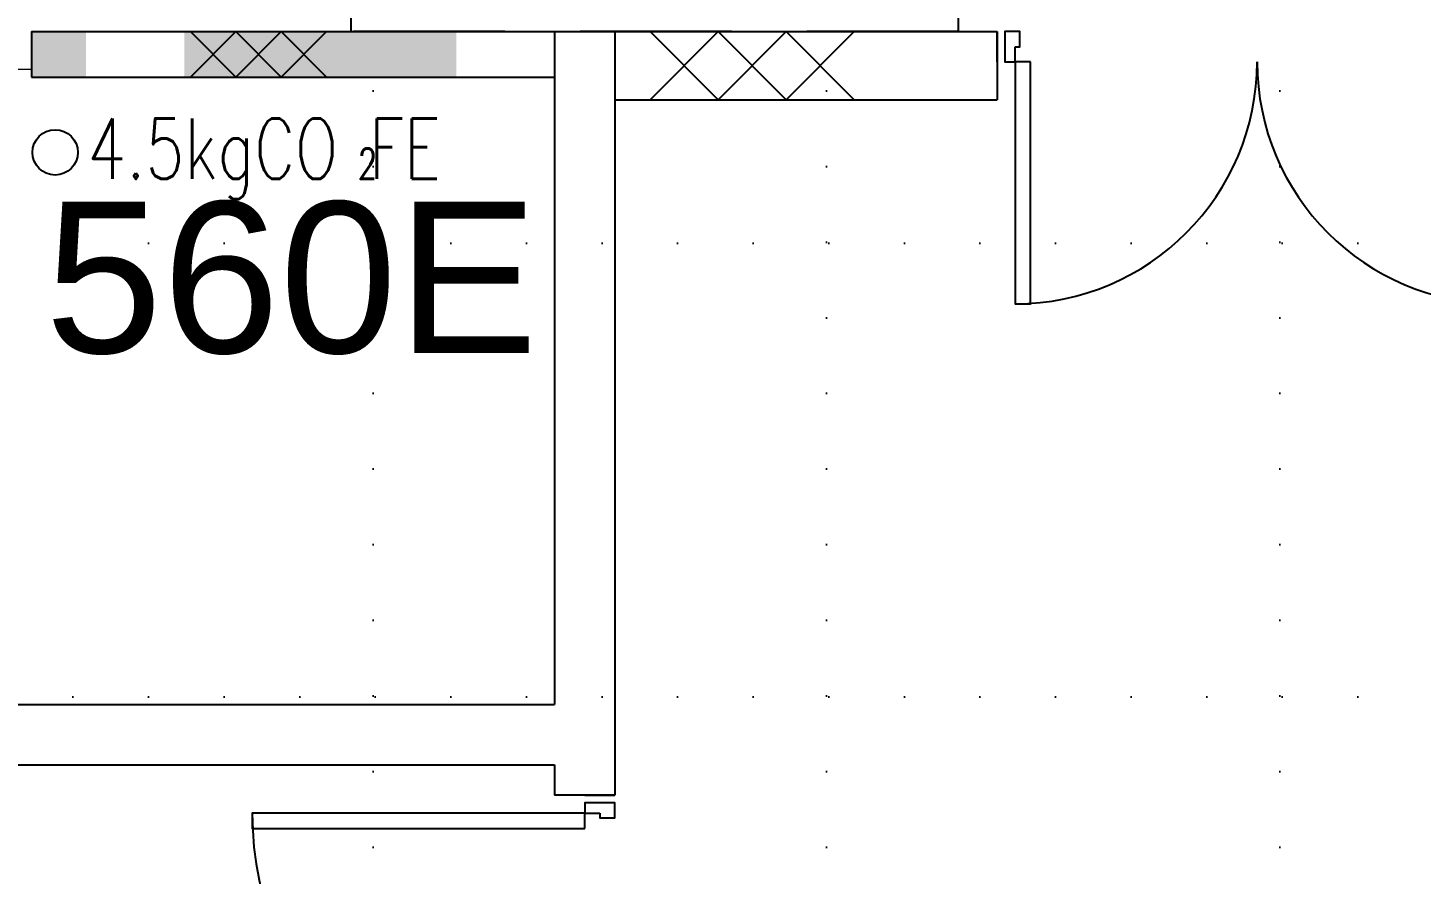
# Model space of a CAD drawing. Extents: x -68523 to 336700, y -113452 to 119396.
# Drawn here: x 250107 to 254718, y 14464 to 17263 of the extents above; entities that cross this region are included whole.
import ezdxf
from ezdxf.enums import TextEntityAlignment as Align

# ---------------------------------------------------------------- set-up
doc = ezdxf.new("R2010")
doc.units = 0
doc.header["$LTSCALE"] = 1000
doc.header["$MEASUREMENT"] = 0
doc.linetypes.add('EC-5thFloor-s6144$0$DOT', pattern=[0.25, 0, -0.25])
doc.linetypes.add('ece-fitout$0$DASHED', pattern=[0.75, 0.5, -0.25])
doc.layers.get('0').update_dxf_attribs({"linetype": 'CONTINUOUS'})
doc.layers.get('DEFPOINTS').update_dxf_attribs({"linetype": 'CONTINUOUS'})
for name, color, linetype in [('EC-5thFloor-s6144$0$4', 9, 'EC-5thFloor-s6144$0$DOT'), ('EC-5thFloor-s6144$0$BD-col-bWALL', 150, 'CONTINUOUS'), ('EC-5thFloor-s6144$0$E-blockwall', 1, 'CONTINUOUS'), ('EC-5thFloor-s6144$0$E-fire service', 5, 'CONTINUOUS'), ('EC-5thFloor-s6144$0$ECOLUMN', 7, 'CONTINUOUS'), ('EC-5thFloor-s6144$0$EDOOR', 5, 'CONTINUOUS'), ('EC-5thFloor-s6144$0$EWALL', 3, 'CONTINUOUS'), ('EC-5thFloor-s6144$0$RM-ID', 3, 'CONTINUOUS'), ('EC-5thFloor-s6144$0$TEXT-E', 2, 'CONTINUOUS'), ('ece-fitout$0$I-Furniture 01', 1, 'CONTINUOUS'), ('N_Fur', 41, 'CONTINUOUS')]:
    doc.layers.add(name, color=color, linetype=linetype)
doc.layers.add('EC-5thFloor-s6144$0$ETHIN', color=5, linetype='CONTINUOUS', lineweight=9)
doc.styles.add('EC-5thFloor-s6144$0$ROMANS', font='romans')
doc.styles.add('EC-5thFloor-s6144$0$STANDARD', font='romans.shx')
doc.styles.add('EC-5thFloor-s6144$0$T1', font='arial.ttf')
doc.dimstyles.new('EC-5thFloor-s6144$0$dim-arrow', dxfattribs={"dimscale": 100, "dimtxt": 2.5, "dimasz": 4, "dimexe": 1, "dimexo": 2, "dimgap": 1, "dimtad": 1, "dimdec": 3, "dimdsep": 46, "dimtxsty": 'EC-5thFloor-s6144$0$ROMANS', "dimblk1": 'EC-5thFloor-s6144$0$_Oblique', "dimblk2": 'EC-5thFloor-s6144$0$_Oblique', "dimsah": 1, "dimcen": 1, "dimdle": 1, "dimclrd": 256, "dimclre": 256, "dimclrt": 2, "dimadec": 0, "dimazin": 0, "dimtfac": 1, "dimtdec": 3, "dimtix": 1, "dimtmove": 2, "dimatfit": 3, "dimfxl": 1, "dimtolj": 1, "dimlwd": -1, "dimlwe": -1, "dimarcsym": 0})

# ---------------------------------------------------------------- blocks, each defined once
blk = doc.blocks.new('EC-5thFloor-s6144$0$grid-base')
for p, q in [((-6750, -24750), (-6750, 750)), ((-5250, -24750), (-5250, 750)), ((-3750, -24750), (-3750, 750)), ((-24750, -14250), (750, -14250)), ((-24750, -15750), (750, -15750))]:
    blk.add_line(p, q)
blk = doc.blocks.new('EC-5thFloor-s6144$0$dr_d_1600')
for points in [[(-1610, 100), (-1660, 100), (-1660, 900), (-1610, 900)], [(-110, 100), (-60, 100), (-60, 900), (-110, 900)], [(-1660, 50), (-1645, 50), (-1645, 0), (-1645, 0), (-1645, 0), (-1695, 0), (-1695, 100), (-1695, 100), (-1695, 100), (-1660, 100)], [(-60, 50), (-75, 50), (-75, 0), (-75, 0), (-75, 0), (-25, 0), (-25, 100), (-25, 100), (-25, 100), (-60, 100)]]:
    blk.add_lwpolyline(points, close=True)
at = {"color": 1}
for centre, start, end in [((-1660, 100), 0, 90), ((-60, 100), 90, 180)]:
    blk.add_arc(centre, 800, start, end, dxfattribs=at)
at = {"layer": 'DEFPOINTS'}
for p, q in [((-1720, 100), (-1720, 0)), ((0, 100), (0, 0))]:
    blk.add_line(p, q, dxfattribs=at)
blk = doc.blocks.new('EC-5thFloor-s6144$0$BLOCK150')
for p, q in [((0, 0), (150, 150)), ((150, 0), (0, 150)), ((300, 0), (150, 150)), ((150, 0), (300, 150)), ((300, 0), (450, 150)), ((450, 0), (300, 150))]:
    blk.add_line(p, q)
blk = doc.blocks.new('EC-5thFloor-s6144$0$FS')
blk.add_circle((0, 0), 75)
at = {"style": 'EC-5thFloor-s6144$0$STANDARD', "width": 0.75}
for tag, p, height in [('FS', (-638.4, -75), 200), ('2', (-329.1, -75), 100)]:
    blk.add_attdef(tag, p, '', height=height, dxfattribs=at)
blk = doc.blocks.new('EC-5thFloor-s6144$0$_Oblique')
at = {"color": 0, "linetype": 'ByBlock', "lineweight": -2}
blk.add_line((-0.5, -0.5), (0.5, 0.5), dxfattribs=at)
blk = doc.blocks.new('sofa')
at = {"layer": 'ece-fitout$0$I-Furniture 01', "linetype": 'ece-fitout$0$DASHED'}
blk.add_lwpolyline([(195640.9, 15857.1), (194840.9, 15857.1), (194840.9, 17865.3), (195640.9, 17865.3), (195640.9, 15857.1)], dxfattribs=at)

msp = doc.modelspace()

# ---------------------------------------------------------------- linework, layer by layer
for points in [[(251950, 14615), (251950, 14665), (250850, 14665), (250850, 14615)], [(252000, 14665), (252000, 14650), (252050, 14650), (252050, 14650), (252050, 14650), (252050, 14700), (251950, 14700), (251950, 14700), (251950, 14700), (251950, 14665)]]:
    msp.add_lwpolyline(points, close=True)
at = {"color": 1}
msp.add_arc((251950, 14665), 1100, 180, 270, dxfattribs=at)
at = {"layer": 'DEFPOINTS'}
msp.add_line((251950, 14725), (252050, 14725), dxfattribs=at)
at = {"layer": 'EC-5thFloor-s6144$0$BD-col-bWALL'}
for points in [[(250120, 17250), (250120, 17100), (250300, 17250), (250300, 17100)], [(250625, 17250), (250625, 17100), (251525, 17250), (251525, 17100)]]:
    msp.add_solid(points, dxfattribs=at)
at = {"layer": 'EC-5thFloor-s6144$0$ECOLUMN'}
for p, q in [((251850, 17250), (251850, 15025)), ((251850, 17250), (252050, 17250)), ((251850, 17250), (252050, 17250)), ((252050, 17250), (252050, 14725)), ((246800, 15025), (251850, 15025)), ((246800, 14825), (251850, 14825)), ((251850, 14825), (251850, 14725)), ((252050, 14725), (251850, 14725))]:
    msp.add_line(p, q, dxfattribs=at)
at = {"layer": 'EC-5thFloor-s6144$0$ETHIN'}
msp.add_line((250120, 17125), (249150, 17125), dxfattribs=at)
at = {"layer": 'EC-5thFloor-s6144$0$EWALL'}
for p, q in [((250120, 17250), (251850, 17250)), ((250120, 17250), (250120, 17100)), ((252050, 17250), (253315, 17250)), ((253315, 17250), (253315, 17025)), ((250120, 17100), (251850, 17100)), ((252050, 17025), (253315, 17025))]:
    msp.add_line(p, q, dxfattribs=at)

# ---------------------------------------------------------------- block references
at = {"layer": 'EC-5thFloor-s6144$0$4'}
msp.add_blockref('EC-5thFloor-s6144$0$grid-base', (258000, 30800), dxfattribs=at)
at = {"layer": 'EC-5thFloor-s6144$0$E-blockwall', "xscale": -1}
msp.add_blockref('EC-5thFloor-s6144$0$BLOCK150', (251095.6, 17100), dxfattribs=at)
msp.add_blockref('EC-5thFloor-s6144$0$BLOCK150', (251095.6, 17100), dxfattribs=at)
at = {"layer": 'EC-5thFloor-s6144$0$E-blockwall', "xscale": 1.5, "yscale": 1.5, "zscale": 1.5}
msp.add_blockref('EC-5thFloor-s6144$0$BLOCK150', (252166.4, 17025), dxfattribs=at)
at = {"layer": 'EC-5thFloor-s6144$0$E-fire service'}
ref = msp.add_blockref('EC-5thFloor-s6144$0$FS', (250197.8, 16850.8), dxfattribs=at)
ref.add_attrib('FS', '4.5kgCO FE', (250304.1, 16763.2), dxfattribs={"layer": '0', "height": 200, "style": 'EC-5thFloor-s6144$0$STANDARD', "width": 0.75})
ref.add_attrib('2', '2', (251199.2, 16763.2), dxfattribs={"layer": '0', "height": 100, "style": 'EC-5thFloor-s6144$0$STANDARD', "width": 0.75})
at = {"layer": 'EC-5thFloor-s6144$0$EDOOR', "linetype": 'Continuous', "rotation": 180}
msp.add_blockref('EC-5thFloor-s6144$0$dr_d_1600', (253315, 17250), dxfattribs=at)
at = {"layer": 'N_Fur', "rotation": 270}
msp.add_blockref('sofa', (235320.2, 212890.9), dxfattribs=at)

# ---------------------------------------------------------------- texts
at = {"layer": 'EC-5thFloor-s6144$0$RM-ID', "style": 'EC-5thFloor-s6144$0$T1'}
msp.add_text('560E', height=500, dxfattribs=at).set_placement((250979.4, 16437.6), align=Align.MIDDLE)

# ---------------------------------------------------------------- leaders
at = {"layer": 'EC-5thFloor-s6144$0$TEXT-E'}
msp.add_leader([(249634, 17128), (250285.3, 18101.2), (250734.6, 18101.2)], dimstyle='EC-5thFloor-s6144$0$dim-arrow', override={"dimtad": 0}, dxfattribs=at)

doc.saveas('drawing.dxf')
